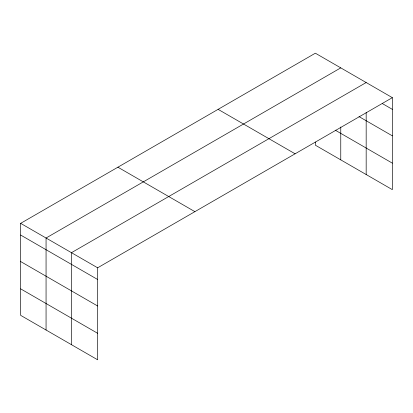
<?xml version="1.0" encoding="UTF-8"?>
<svg xmlns="http://www.w3.org/2000/svg" width="413" height="413" viewBox="0 0 413 413"><rect width="100%" height="100%" fill="white"/><g stroke="black" fill="none" stroke-linecap="round" stroke-linejoin="round"><path stroke-width="0.62" d="M20.65 223.35L97.644 267.8L97.644 359.8L20.65 315.346L20.65 223.35L315.356 53.2L392.35 97.654L392.35 189.65L315.356 145.2L315.356 142.046M340.766 67.871L46.06 238.017L46.06 330.018M366.171 82.538L71.464 252.689L71.464 344.685M97.644 267.8L392.35 97.654M382.324 103.56L392.35 109.347M358.99 116.59L392.35 135.851M335.242 130.178L392.35 163.15M218.105 109.352L295.099 153.801M117.901 167.198L194.895 211.652M20.65 235.043L97.644 279.498M20.65 261.543L97.644 305.997M20.65 288.847L97.644 333.296M366.171 112.532L366.171 174.539M340.766 127.018L340.766 159.867"/></g></svg>
